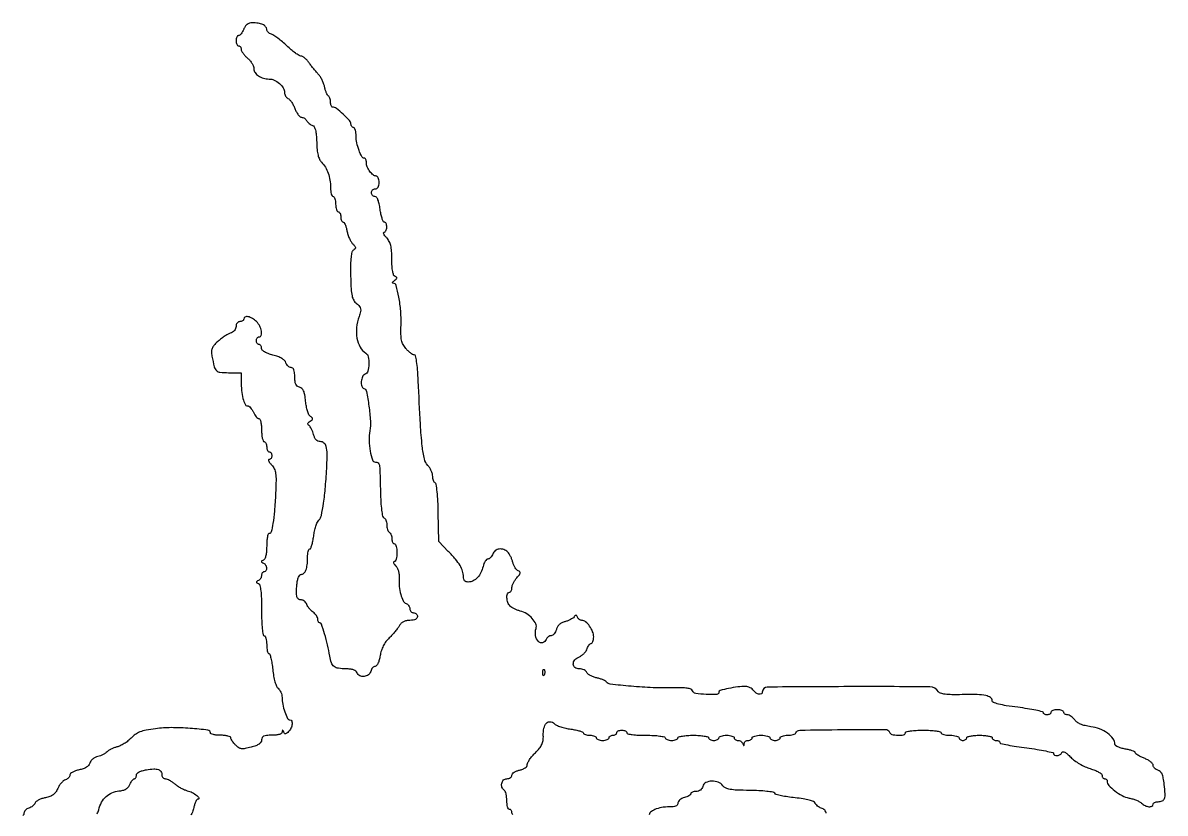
# Model space of a CAD drawing. Extents: x 0 to 595, y 0 to 619.
# Drawn here: x 147.6 to 594.7, y 309.5 to 619 of the extents above; entities that cross this region are included whole.
import ezdxf

# ---------------------------------------------------------------- set-up
doc = ezdxf.new("R2010")
doc.units = 0

msp = doc.modelspace()

# ---------------------------------------------------------------- linework, layer by layer
for points in [[(339.289491, 308.963733, -0.216585), (339, 309.600694, 0.069753), (338.925027, 310.135497, 0.08569), (338.70625, 310.588954, 0.100081), (338.381338, 310.892135, 0.138708), (338, 311, -0.275259), (337.614478, 311.229636, -0.053437), (337.29375, 312.010789, -0.043243), (337.072564, 313.122516, -0.027497), (337, 314.440983, 0.026918), (336.926586, 315.803639, 0.033489), (336.70625, 317.052725, 0.035556), (336.386693, 318.04134, 0.159713), (336, 318.5, -0.172127), (335.096176, 319.626156, -0.139409), (335.005255, 321.182221, -0.14748), (335.74068, 322.492312, -0.193987), (337, 323, 0.066978), (337.76451, 323.102873, 0.083889), (338.4125, 323.403906, 0.099491), (338.845853, 323.850654, 0.143944), (339, 324.375, -0.183021), (339.216014, 324.945366, -0.066225), (339.88125, 325.522344, -0.054647), (340.851844, 326.019073, -0.041636), (342, 326.35, 0.041467), (343.216462, 326.700171, 0.065235), (344.172597, 327.214411, 0.083887), (344.787488, 327.836379, 0.154281), (345, 328.508704, -0.123205), (345.1999, 329.307638, -0.027111), (345.938171, 330.526629, -0.026641), (346.971206, 331.879796, -0.022868), (348.193774, 333.18942, 0.028223), (349.753692, 334.896686, 0.061917), (350.69247, 336.39332, 0.070146), (351.168047, 337.950098, 0.046223), (351.288054, 339.821425, -0.057583), (351.54457, 342.772651, -0.132186), (352.536112, 344.75109, -0.235592), (353.974414, 345.326594, -0.177651), (355.542643, 344.600215, 0.089572), (356.462679, 343.961649, 0.025423), (358.088358, 343.317548, 0.02474), (360.031693, 342.7652, 0.023897), (362.042643, 342.399955, -0.016215), (363.942655, 342.084922, -0.025605), (365.543776, 341.679608, -0.023092), (366.749232, 341.245977, -0.303678), (367, 340.871169, 0.248135), (367.176864, 340.536727, 0.065743), (367.734375, 340.255906, 0.050786), (368.542367, 340.063458, 0.033097), (369.5, 340, -0.038131), (370.457356, 339.926884, -0.057076), (371.265625, 339.70625, -0.074992), (371.817169, 339.382936, -0.226478), (372, 339, 0.226478), (372.182831, 338.617064, 0.074992), (372.734375, 338.29375, 0.057076), (373.542644, 338.073116, 0.038131), (374.5, 338, 0.038131), (375.457356, 338.073116, 0.057076), (376.265625, 338.29375, 0.074992), (376.817169, 338.617064, 0.226478), (377, 339, -0.148195), (377.115568, 339.381354, -0.098894), (377.440625, 339.70625, -0.082425), (377.926543, 339.925306, -0.064853), (378.5, 340, 0.064853), (379.073457, 340.074694, 0.082425), (379.559375, 340.29375, 0.098894), (379.884432, 340.618646, 0.148195), (380, 341, -0.191087), (380.151477, 341.381882, -0.088204), (380.5875, 341.70625, -0.068025), (381.234582, 341.926307, -0.048028), (382, 342, -0.048028), (382.765418, 341.926307, -0.068025), (383.4125, 341.70625, -0.088204), (383.848523, 341.381882, -0.191087), (384, 341, 0.354925), (384.332853, 340.590162, 0.018508), (386.125, 340.283333, 0.02162), (388.522473, 340.068623, 0.011522), (391.5, 340, -0.011522), (394.477527, 339.931377, -0.02162), (396.875, 339.716667, -0.018508), (398.667147, 339.409838, -0.354925), (399, 339, 0.226478), (399.182831, 338.617064, 0.074992), (399.734375, 338.29375, 0.057076), (400.542644, 338.073116, 0.038131), (401.5, 338, 0.038131), (402.457356, 338.073116, 0.057076), (403.265625, 338.29375, 0.074992), (403.817169, 338.617064, 0.226478), (404, 339, -0.339565), (404.303225, 339.395008, -0.024068), (405.75, 339.708333, -0.025878), (407.683687, 339.928566, -0.015416), (410, 340, -0.015416), (412.316313, 339.928566, -0.025878), (414.25, 339.708333, -0.024068), (415.696775, 339.395008, -0.339565), (416, 339, 0.191087), (416.151477, 338.618118, 0.088204), (416.5875, 338.29375, 0.068025), (417.234582, 338.073693, 0.048028), (418, 338, 0.048028), (418.765418, 338.073693, 0.068025), (419.4125, 338.29375, 0.088204), (419.848523, 338.618118, 0.191087), (420, 339, -0.254951), (420.209557, 339.384262, -0.06271), (420.88125, 339.70625, -0.048861), (421.850749, 339.927234, -0.031626), (423, 340, -0.031626), (424.149251, 339.927234, -0.048861), (425.11875, 339.70625, -0.06271), (425.790443, 339.384262, -0.254951), (426, 339, 0.140362), (426.109202, 338.618662, 0.099913), (426.416146, 338.29375, 0.085122), (426.8752, 338.074923, 0.068857), (427.416667, 338, -0.080074), (427.995939, 337.906632, -0.064399), (428.565351, 337.632813, -0.065245), (429.039141, 337.227909, -0.087674), (429.337719, 336.75, 0.009076), (429.617987, 336.090194, 0.295955), (429.757018, 336, 0.382689), (429.864758, 336.096611, 0.011437), (429.921053, 336.75, -0.116386), (430.065889, 337.226981, -0.093931), (430.417434, 337.632812, -0.086824), (430.921074, 337.905619, -0.080979), (431.5, 338, 0.064853), (432.073457, 338.074694, 0.082425), (432.559375, 338.29375, 0.098894), (432.884432, 338.618646, 0.148195), (433, 339, -0.277684), (433.232098, 339.385692, -0.052312), (434.028125, 339.70625, -0.042582), (435.158889, 339.927458, -0.027026), (436.5, 340, -0.027026), (437.841111, 339.927458, -0.042582), (438.971875, 339.70625, -0.052312), (439.767902, 339.385692, -0.277684), (440, 339, 0.191087), (440.151477, 338.618118, 0.088204), (440.5875, 338.29375, 0.068025), (441.234582, 338.073693, 0.048028), (442, 338, 0.048028), (442.765418, 338.073693, 0.068025), (443.4125, 338.29375, 0.088204), (443.848523, 338.618118, 0.191087), (444, 339, -0.250638), (444.205409, 339.38403, -0.064635), (444.856771, 339.70625, -0.050076), (445.799395, 339.927186, -0.032551), (446.916667, 340, 0.029779), (448.057815, 340.068026, 0.039806), (449.074479, 340.272687, 0.044727), (449.846509, 340.570014, 0.194665), (450.166667, 340.928297, -0.31175), (451.670363, 342.005554, -0.002114), (468.474136, 342.224375, -0.002086), (485.289611, 342.302078, -0.322945), (486.749991, 341.25, 0.255647), (487.701388, 340.366403, 0.052026), (490.05963, 340.024602, 0.055646), (492.32238, 340.185981, 0.361751), (493, 341, -0.350432), (493.323933, 341.405433, -0.020168), (495, 341.714286, -0.022889), (497.243014, 341.930567, -0.01259), (500, 342, -0.01259), (502.756986, 341.930567, -0.022889), (505, 341.714286, -0.020168), (506.676067, 341.405433, -0.350432), (507, 341, 0.277684), (507.232098, 340.614308, 0.052312), (508.028125, 340.29375, 0.042582), (509.158889, 340.072542, 0.027026), (510.5, 340, -0.027026), (511.841111, 339.927458, -0.042582), (512.971875, 339.70625, -0.052312), (513.767902, 339.385692, -0.277684), (514, 339, 0.148195), (514.115568, 338.618646, 0.098894), (514.440625, 338.29375, 0.082425), (514.926543, 338.074694, 0.064853), (515.5, 338, 0.064853), (516.073457, 338.074694, 0.082425), (516.559375, 338.29375, 0.098894), (516.884432, 338.618646, 0.148195), (517, 339, -0.322437), (517.280551, 339.389817, -0.031449), (518.46875, 339.70625, -0.03053), (520.083446, 339.927795, -0.01883), (522, 340, -0.01883), (523.916554, 339.927795, -0.03053), (525.53125, 339.70625, -0.031449), (526.719449, 339.389817, -0.322437), (527, 339, 0.148195), (527.115568, 338.618646, 0.098894), (527.440625, 338.29375, 0.082425), (527.926543, 338.074694, 0.064853), (528.5, 338, -0.051999), (529.073919, 337.940152, -0.071891), (529.559375, 337.762206, -0.091873), (529.885564, 337.499447, -0.179247), (530, 337.190489, 0.350362), (530.288853, 336.82887, 0.005358), (533.084375, 336.226905, 0.011642), (536.474348, 335.616698, 0.007111), (540.5, 335.04696, -0.007523), (544.525606, 334.473838, -0.012301), (547.915625, 333.853222, -0.005961), (550.697128, 333.238258, -0.348481), (551, 332.856471, 0.290541), (551.420501, 332.193907, 0.140753), (552.452355, 332.027281, 0.108693), (553.617035, 332.434174, 0.171177), (554.27553, 333.25, -0.312349), (554.683224, 333.544322, -0.128739), (555.379966, 333.376563, -0.058155), (556.39842, 332.666973, -0.019003), (557.724035, 331.400187, 0.043446), (559.209642, 330.113229, 0.024477), (561.208721, 328.808946, 0.024271), (563.370929, 327.681588, 0.03626), (565.365172, 326.931871, -0.023847), (567.140471, 326.314268, -0.034251), (568.638519, 325.588872, -0.036605), (569.717803, 324.862156, -0.230195), (570, 324.281685, 0.076477), (570.075336, 323.792024, 0.089551), (570.29375, 323.376495, 0.100755), (570.618635, 323.098713, 0.127323), (571, 323, -0.094386), (571.38171, 322.927296, -0.09673), (571.70625, 322.719602, -0.098961), (571.923492, 322.409682, -0.103894), (572, 322.045455, 0.189145), (572.658525, 320.366943, 0.041049), (574.998789, 318.22579, 0.042511), (577.887321, 316.358097, 0.076035), (580.549242, 315.424784, -0.026994), (582.009101, 315.068429, -0.024999), (583.460877, 314.549351, -0.025836), (584.705162, 313.955902, -0.072303), (585.477639, 313.379504, 0.086763), (586.79616, 312.453431, 0.089108), (588.338503, 312.04071, 0.131513), (589.526433, 312.254183, 0.29066), (590, 313, -0.186414), (590.147465, 313.381787, -0.089706), (590.570164, 313.70625, -0.069539), (591.198222, 313.926216, -0.049547), (591.940983, 314, 0.098344), (593.561722, 314.321893, 0.212675), (594.418826, 315.224447, 0.10048), (594.674133, 317.033748, 0.014446), (594.340465, 320.773121, 0.01755), (593.957703, 323.255554, 0.057715), (593.463215, 324.835151, 0.094818), (592.789547, 325.803644, 0.130277), (591.870512, 326.323611, -0.066167), (591.155463, 326.615798, -0.068139), (590.549463, 327.082371, -0.075117), (590.140171, 327.645325, -0.120249), (590, 328.219734, 0.179432), (589.764743, 328.854187, 0.047368), (588.971875, 329.616814, 0.041846), (587.839815, 330.370944, 0.032535), (586.5, 331, -0.018561), (585.159172, 331.584405, -0.026968), (584.028125, 332.205339, -0.025505), (583.190352, 332.787129, -0.232247), (583, 333.174829, 0.286115), (582.783275, 333.522562, 0.027583), (581.825, 333.928804, 0.028472), (580.53288, 334.312819, 0.01835), (579, 334.615991, -0.027943), (577.467859, 334.949668, -0.041069), (576.175, 335.425118, -0.047919), (575.261375, 335.960743, -0.240686), (575, 336.472269, 0.161865), (574.274777, 338.653781, 0.074151), (572.119403, 340.78973, 0.064556), (569.04431, 342.485301, 0.061781), (565.592422, 343.37249, -0.024344), (563.356389, 343.772092, -0.042416), (561.563777, 344.346916, -0.052525), (560.203691, 345.090005, -0.088931), (559.285718, 346.002468, 0.043899), (558.643637, 346.766702, 0.042958), (557.873617, 347.413225, 0.046295), (557.096562, 347.858189, 0.107291), (556.443296, 348, -0.067526), (555.891607, 348.074848, -0.084255), (555.423968, 348.29375, -0.099624), (555.111246, 348.618659, -0.142884), (555, 349, 0.226478), (554.817169, 349.382936, 0.074992), (554.265625, 349.70625, 0.057076), (553.457356, 349.926884, 0.038131), (552.5, 350, 0.038131), (551.542644, 349.926884, 0.057076), (550.734375, 349.70625, 0.074992), (550.182831, 349.382936, 0.226478), (550, 349, -0.148195), (549.884432, 348.618646, -0.098894), (549.559375, 348.29375, -0.082425), (549.073457, 348.074694, -0.064853), (548.5, 348, -0.053928), (547.926151, 348.062074, -0.073663), (547.440625, 348.246249, -0.093367), (547.114735, 348.51842, -0.173919), (547, 348.838295, 0.347418), (546.704934, 349.211696, 0.006275), (544.0625, 349.804693, 0.012632), (540.833887, 350.402027, 0.007731), (537, 350.950981, -0.007789), (532.504092, 351.595255, -0.023057), (529.45147, 352.226826, -0.02754), (527.4482, 352.857917, -0.312226), (527, 353.505697, 0.248022), (526.339161, 354.755967, 0.099684), (524.503024, 355.531458, 0.045369), (521.113873, 355.906583, 0.009814), (515.213318, 355.906172, -0.008748), (511.241815, 355.897423, -0.026802), (508.557249, 356.082635, -0.037793), (506.774061, 356.440435, -0.188084), (505.973092, 357.043538, 0.258211), (502.527065, 358.979431, 0.002181), (470.844106, 359.045783, 0.001878), (438.947382, 358.853671, 0.411352), (437, 356.887153, -0.259809), (436.622163, 356.209092, -0.188331), (435.75425, 356.049598, -0.108727), (434.59279, 356.550493, -0.079079), (433.59092, 357.544772, 0.070746), (433.012934, 358.137713, 0.047593), (432.211341, 358.642283, 0.04732), (431.321937, 358.989418, 0.066686), (430.480677, 359.111724, 0.034107), (427.384503, 358.935079, 0.021426), (423.808682, 358.328537, 0.01253), (420.512921, 357.536221, 0.339681), (420, 356.868331, -0.400916), (419.148561, 355.977142, -0.023789), (415.062889, 355.985135, -0.023963), (410.921274, 356.389984, -0.271122), (409.684568, 357.379619, 0.207864), (409.047415, 358.028474, 0.058443), (407.647613, 358.412648, 0.034585), (405.394989, 358.597685, 0.009457), (401.827579, 358.575935, -0.016739), (394.231577, 358.640227, -0.01161), (385.662514, 359.199351, -0.004748), (377.44377, 360.006306, -0.227523), (376.068933, 360.858324, 0.128809), (375.648013, 361.247331, 0.024255), (374.692588, 361.698656, 0.024493), (373.494272, 362.127718, 0.020294), (372.18243, 362.468664, -0.0341), (370.87305, 362.847827, -0.038434), (369.680943, 363.390039, -0.041861), (368.758525, 364.004139, -0.134133), (368.325442, 364.594296, 0.126128), (367.943396, 365.132466, 0.063968), (367.24153, 365.587074, 0.05733), (366.34831, 365.89549, 0.054537), (365.393011, 366, -0.150737), (363.677571, 366.529185, -0.249118), (362.989024, 367.83876, -0.18628), (363.631669, 369.48307, -0.10093), (365.413265, 370.778527, 0.052542), (366.385051, 371.3512, 0.040735), (367.309782, 372.160496, 0.041884), (368.055102, 373.069591, 0.074054), (368.480653, 373.939042, -0.038536), (368.799698, 374.727815, -0.048718), (369.216582, 375.394594, -0.056916), (369.663241, 375.855385, -0.173526), (370.067388, 376, 0.236786), (370.424916, 376.179372, 0.070673), (370.726045, 376.731017, 0.054048), (370.931938, 377.535453, 0.035659), (371, 378.488569, 0.095719), (370.598235, 380.568021, 0.059396), (369.401648, 382.756464, 0.061943), (367.841151, 384.456106, 0.177924), (366.361092, 385, -0.093378), (365.866577, 385.093166, -0.065377), (365.368539, 385.367188, -0.063344), (364.942575, 385.772113, -0.074822), (364.659464, 386.25, 0.046698), (364.371409, 386.80494, 0.239352), (364.080881, 386.974703, 0.216797), (363.750739, 386.847399, 0.038912), (363.316114, 386.329284, -0.088146), (362.807804, 385.831681, -0.030052), (361.918158, 385.299814, -0.028789), (360.844847, 384.818979, -0.029438), (359.731278, 384.468691, 0.056077), (358.529125, 384.01902, 0.068501), (357.543727, 383.335038, 0.072282), (356.819501, 382.444797, 0.073309), (356.382887, 381.389407, -0.052794), (356.047842, 380.475507, -0.061473), (355.541347, 379.701888, -0.071534), (354.948992, 379.176559, -0.146708), (354.360207, 379, 0.09451), (353.773203, 378.888044, 0.066829), (353.186146, 378.559375, 0.064689), (352.688034, 378.073425, 0.075682), (352.361626, 377.5, -0.233368), (351.00043, 376.242401, -0.287316), (349.366853, 376.698429, -0.144947), (348.237847, 379.028989, -0.118186), (348.438237, 381.805401, 0.183929), (348.33396, 383.650362, 0.079109), (346.965306, 385.747874, 0.069735), (344.769684, 387.580478, 0.077749), (342.232226, 388.656563, -0.028393), (341.101352, 389.009701, -0.023754), (339.946483, 389.507456, -0.024416), (338.93266, 390.06562, -0.058393), (338.259903, 390.59724, -0.113717), (337.395564, 391.979143, -0.071222), (337.033208, 393.860507, -0.088441), (337.237092, 395.440228, -0.327515), (338, 396, 0.175783), (338.381605, 396.138437, 0.092856), (338.70625, 396.53211, 0.073041), (338.925994, 397.118414, 0.053242), (339, 397.811439, -0.080974), (339.137471, 398.65473, -0.035138), (339.574361, 399.707271, -0.033597), (340.206993, 400.78489, -0.038019), (340.955271, 401.721614, 0.01757), (341.93901, 402.854873, 0.121117), (342.249678, 403.51702, 0.261014), (342.097943, 403.985855, 0.095477), (341.48507, 404.367356, -0.115407), (340.888515, 404.772166, -0.044283), (340.273156, 405.57116, -0.040862), (339.733735, 406.592044, -0.039649), (339.361131, 407.697277, 0.027751), (339.001195, 408.855141, 0.023559), (338.497741, 410.032809, 0.024227), (337.935564, 411.062991, 0.059423), (337.40276, 411.740097, 0.111475), (335.823894, 412.737383, 0.117046), (333.998651, 412.935834, 0.130354), (332.422352, 412.298959, 0.156315), (331.5, 411, -0.055553), (331.159973, 410.235144, -0.060441), (330.667579, 409.5875, -0.068373), (330.104838, 409.14761, -0.132503), (329.557612, 409, 0.184209), (329.014823, 408.793003, 0.065811), (328.464943, 408.154157, 0.054295), (327.990821, 407.222584, 0.041248), (327.674107, 406.120536, -0.063497), (326.865221, 403.713706, -0.075835), (325.510539, 401.743842, -0.085907), (323.793934, 400.450759, -0.119109), (321.928571, 400, -0.078448), (321.08922, 400.132506, -0.127325), (320.483399, 400.517781, -0.121213), (320.121743, 401.164608, -0.067244), (320, 402.065741, 0.076231), (319.667712, 404.232546, 0.057871), (318.686357, 406.430375, 0.042069), (316.911749, 408.917979, 0.01667), (314.087548, 412.029225), (310.329249, 415.901896), (310.152383, 427.200948, 0.007793), (310.013756, 431.637236, 0.013241), (309.741839, 435.339957, 0.007425), (309.397005, 438.334853, 0.286431), (308.987759, 438.833333, -0.162003), (308.608673, 439.119535, -0.058779), (308.290154, 439.723256, -0.050589), (308.072918, 440.517564, -0.041491), (308, 441.394772, 0.068916), (307.861024, 442.398286, 0.036768), (307.432125, 443.577914, 0.035772), (306.806784, 444.739808, 0.046224), (306.066807, 445.697916, -0.133192), (304.738756, 448.216809, -0.027003), (303.8944, 453.244776, -0.014535), (303.183347, 461.759223, -0.002225), (302.336494, 478.75, 0.007313), (302.064745, 483.275453, 0.020516), (301.698544, 486.428337, 0.0216), (301.264294, 488.572222, 0.344692), (300.717498, 489, -0.131455), (300.13794, 489.155051, -0.030307), (299.286416, 489.717109, -0.02928), (298.353765, 490.506752, -0.024966), (297.465994, 491.441221, -0.057588), (296.399664, 493.017379, -0.069687), (295.803671, 494.698969, -0.046301), (295.554902, 496.973775, -0.012016), (295.583077, 500.660736, 0.027051), (295.459867, 506.156234, 0.027265), (294.743595, 511.591688, 0.021368), (293.695643, 516.102542, 0.332691), (292.513349, 517.015313, -0.202769), (292.27454, 517.120593, -0.303911), (292.238296, 517.337743, -0.102795), (292.488522, 517.681243, -0.030211), (293, 518.091444, 0.02856), (293.686265, 518.63811, 0.172412), (293.901057, 519.031686, 0.274217), (293.771084, 519.35979, 0.068328), (293.25, 519.659464, -0.212438), (292.703481, 520.226835, -0.041155), (292.320535, 521.633667, -0.03197), (292.075853, 523.67005, -0.013917), (292, 526.394772, 0.014761), (291.90475, 529.620519, 0.044688), (291.580305, 531.791384, 0.0635), (290.962415, 533.410793, 0.064763), (289.961045, 534.811439, -0.024038), (289.249712, 535.652616, -0.056384), (288.826226, 536.35711, -0.130554), (288.749512, 536.80683, -0.387895), (288.961045, 537, 0.185131), (289.357679, 537.15207, 0.090107), (289.694807, 537.5875, 0.069958), (289.923315, 538.234676, 0.049975), (290, 539, 0.046312), (289.928944, 539.765501, 0.066262), (289.716368, 540.4125, 0.08635), (289.403293, 540.849142, 0.196594), (289.034443, 541, -0.295374), (288.621563, 541.267222, -0.026767), (288.157681, 542.46875, -0.027942), (287.729684, 544.083776, -0.017827), (287.405612, 546, 0.018729), (287.035744, 548.163285, 0.04494), (286.560754, 549.717437, 0.067368), (286.003476, 550.688573, 0.232904), (285.371169, 551, -0.108596), (284.848049, 551.114974, -0.099716), (284.402781, 551.440625, -0.095434), (284.104201, 551.927331, -0.090237), (284, 552.5, -0.099038), (284.114514, 553.072457, -0.097945), (284.440625, 553.559375, -0.097945), (284.927543, 553.885486, -0.099038), (285.5, 554, 0.140575), (286.11998, 554.177821, 0.118484), (286.6, 554.666667, 0.088208), (286.90137, 555.456621, 0.04716), (287, 556.5, 0.043643), (286.916304, 557.457036, 0.063407), (286.665196, 558.265625, 0.083119), (286.295907, 558.812887, 0.205661), (285.860243, 559, -0.177277), (284.666565, 559.436956, -0.059798), (283.384454, 560.814515, -0.057721), (282.385563, 562.580514, -0.095608), (282.031803, 564.25, 0.040858), (281.964629, 564.920569, 0.059313), (281.78903, 565.488229, 0.076976), (281.539381, 565.875889, 0.211733), (281.25, 566.007802, -0.273999), (280.246351, 566.616636, -0.033218), (279.139895, 569.066346, -0.037012), (278.284373, 571.999071, -0.052511), (278, 574.699365, 0.028689), (277.92738, 575.96398, 0.044895), (277.70625, 577.030438, 0.05622), (277.385117, 577.776425, 0.269228), (277, 578, -0.134453), (276.618658, 578.104433, -0.100435), (276.29375, 578.398021, -0.087145), (276.075105, 578.837181, -0.072148), (276, 579.354965, 0.189967), (275.472697, 580.692761, 0.018512), (272.960632, 583.192085, 0.01932), (270.269504, 585.492123, 0.168716), (268.807222, 586, -0.220286), (268.498292, 586.143047, -0.0775), (268.237121, 586.570164, -0.058928), (268.059092, 587.197768, -0.039692), (268, 587.940983, 0.04108), (267.935606, 588.723415, 0.043419), (267.744191, 589.469901, 0.047577), (267.463637, 590.077019, 0.122929), (267.129162, 590.420174, -0.129277), (266.754693, 590.81409, -0.02712), (266.338496, 591.678466, -0.026747), (265.953252, 592.763975, -0.022542), (265.660412, 593.947941, 0.03782), (265.301432, 595.230053, 0.026493), (264.714894, 596.611256, 0.026847), (264.007262, 597.881594, 0.04924), (263.28125, 598.816443, -0.013059), (262.464095, 599.72479, -0.006384), (261.468033, 600.922561, -0.006329), (260.463473, 602.195012, -0.009122), (259.609927, 603.347693, 0.030297), (258.789501, 604.362826, 0.034921), (257.887954, 605.220885, 0.037455), (257.035559, 605.824283, 0.136112), (256.402034, 606, -0.140604), (255.664309, 606.211638, -0.016855), (254.24343, 607.168067, -0.01901), (252.601239, 608.453619, -0.01456), (250.904151, 609.976398, 0.01343), (249.167228, 611.542017, 0.014859), (247.405007, 612.958332, 0.014339), (245.836912, 614.074515, 0.070768), (244.862044, 614.543785, -0.060405), (244.15007, 614.868586, -0.062878), (243.546976, 615.350574, -0.069898), (243.138273, 615.909488, -0.123578), (243, 616.460399, 0.186181), (242.599191, 617.499485, 0.102654), (241.483274, 618.312967, 0.070344), (239.70903, 618.832516, 0.036118), (237.393462, 619, 0.066258), (236.242393, 618.846792, 0.092839), (235.310544, 618.396894, 0.088453), (234.573749, 617.62077, 0.054965), (234, 616.5, -0.033464), (233.560849, 615.543021, -0.042913), (233.02769, 614.734375, -0.048871), (232.483781, 614.169328, -0.17856), (232.024751, 614, 0.18727), (231.633497, 613.848134, 0.089436), (231.301021, 613.4125, 0.069261), (231.075593, 612.765358, 0.049264), (231, 612, 0.048028), (231.073693, 611.234582, 0.068025), (231.29375, 610.5875, 0.088204), (231.618118, 610.151477, 0.191087), (232, 610, -0.131032), (232.381351, 609.898315, -0.100633), (232.70625, 609.612349, -0.088305), (232.924786, 609.184572, -0.074172), (233, 608.680335, 0.123354), (233.163198, 608.028901, 0.032564), (233.734375, 607.109792, 0.031006), (234.543134, 606.116062, 0.027499), (235.5, 605.186949, -0.040241), (236.456599, 604.209577, -0.037896), (237.265625, 603.07265, -0.040234), (237.824096, 601.951883, -0.095755), (238, 601.041797, 0.148608), (238.461743, 599.522551, 0.095756), (239.767035, 598.205842, 0.081356), (241.69266, 597.307589, 0.068636), (243.922828, 597, -0.109754), (245.933715, 596.553213, -0.069004), (247.962303, 595.238441, -0.071217), (249.487348, 593.484694, -0.144382), (250, 591.746374, 0.067705), (250.099272, 591.01661, 0.062618), (250.390596, 590.318781, 0.066657), (250.821173, 589.756675, 0.104782), (251.32969, 589.426981, -0.122332), (251.931019, 589.006823, -0.030603), (252.667389, 588.050722, -0.029421), (253.399129, 586.819631, -0.025892), (254.016336, 585.458365, 0.029586), (254.628507, 584.134284, 0.039078), (255.345888, 583.015895, 0.043559), (256.060307, 582.226392, 0.189267), (256.636956, 582, -0.090842), (257.179428, 581.900622, -0.05459), (257.764328, 581.602449, -0.052298), (258.300637, 581.164288, -0.061975), (258.70031, 580.646633, 0.05389), (259.112634, 580.09442, 0.035713), (259.691836, 579.554455, 0.035838), (260.338027, 579.105398, 0.056656), (260.952748, 578.829051, -0.192612), (261.632104, 578.268524, -0.065048), (262.105377, 577.050013, -0.040408), (262.415563, 575.125279, -0.013133), (262.567568, 572.246169, 0.016315), (262.738721, 569.353969, 0.035967), (263.099073, 567.171536, 0.048074), (263.658165, 565.547834, 0.089666), (264.448569, 564.408574, -0.059981), (265.970052, 562.470588, -0.050964), (267.087986, 560.119913, -0.047268), (267.77116, 557.417514, -0.038306), (268, 554.4349, 0.027547), (268.072566, 553.118767, 0.043312), (268.29375, 552.009002, 0.053554), (268.614496, 551.229379, 0.275005), (269, 551, -0.254951), (269.384262, 550.790443, -0.06271), (269.70625, 550.11875, -0.048861), (269.927234, 549.149251, -0.031626), (270, 548, 0.031626), (270.072766, 546.850749, 0.048861), (270.29375, 545.88125, 0.06271), (270.615738, 545.209557, 0.254951), (271, 545, -0.191087), (271.381882, 544.848523, -0.088204), (271.70625, 544.4125, -0.068025), (271.926307, 543.765418, -0.048028), (272, 543, 0.0425), (272.065201, 542.234318, 0.062142), (272.261058, 541.5875, 0.081598), (272.5489, 541.149103, 0.209741), (272.888709, 541, -0.255886), (273.272979, 540.789562, -0.037769), (273.707466, 539.981318, -0.034823), (274.114141, 538.860719, -0.023271), (274.427992, 537.532146, 0.031931), (274.796302, 536.085414, 0.026728), (275.364185, 534.606248, 0.027569), (276.0324, 533.307345, 0.063871), (276.701462, 532.441395, -0.025622), (277.498286, 531.558436, -0.141821), (277.745524, 530.975566, -0.217897), (277.59058, 530.491325, -0.069726), (276.994765, 529.996765, 0.190047), (276.366218, 529.155386, 0.038552), (276.009662, 527.290617, 0.025966), (275.83711, 524.415301, 0.007521), (275.868339, 519.968857, 0.006672), (276.053341, 514.74638, 0.040217), (276.402631, 512.056798, 0.080132), (277.057387, 510.365975, 0.090435), (278.191098, 509.046342, -0.040575), (279.317597, 507.971872, -0.135456), (279.765809, 507.064147, -0.109636), (279.733247, 505.942358, -0.022007), (279.155345, 504.015777, 0.057674), (278.177193, 499.64586, 0.071192), (278.332104, 495.47878, 0.082251), (279.569032, 492.019869, 0.124155), (281.75, 489.70031, -0.204488), (282.754684, 488.226223, -0.05626), (282.990921, 485.366803, -0.056671), (282.58872, 482.577206, -0.241533), (281.5, 481.361626, 0.201479), (280.502747, 480.406085, 0.081879), (280.036276, 478.546123, 0.086165), (280.200894, 476.713183, 0.252034), (281.042624, 475.819125, -0.272657), (282.067738, 474.642454, -0.011257), (283.004981, 468.899986, -0.019067), (283.592146, 463.114492, -0.06073), (283.366211, 459.243326, 0.05069), (283.069141, 455.457795, 0.038625), (283.485317, 451.317835, 0.035957), (284.364895, 447.862829, 0.322983), (285.561273, 447, -0.168088), (286.58361, 446.646323, -0.185793), (287.117047, 445.750893, -0.03569), (287.329103, 443.605685, -0.001347), (287.526575, 435.542734, 0.00811), (287.688677, 431.280138, 0.018808), (287.982142, 428.09382, 0.017103), (288.363403, 425.785031, 0.269018), (288.871797, 425.209401, -0.154094), (289.304377, 424.895633, -0.061597), (289.66859, 424.251244, -0.05315), (289.916552, 423.405534, -0.044782), (290, 422.475684, 0.038918), (290.073882, 421.527908, 0.042177), (290.29375, 420.629046, 0.046287), (290.615662, 419.901776, 0.127689), (291, 419.5, -0.111412), (291.383556, 419.123976, -0.050262), (291.70625, 418.49335, -0.046318), (291.925923, 417.729296, -0.046881), (292, 416.940983, 0.049547), (292.073784, 416.198222, 0.069539), (292.29375, 415.570164, 0.089706), (292.618213, 415.147465, 0.186414), (293, 415, -0.277684), (293.385692, 414.767902, -0.052312), (293.70625, 413.971875, -0.042582), (293.927458, 412.841111, -0.027026), (294, 411.5, -0.028993), (293.922177, 410.159021, -0.045312), (293.685268, 409.028125, -0.056917), (293.341092, 408.237924, -0.267711), (292.928571, 408, 0.268253), (292.673832, 407.852734, 0.213175), (292.640779, 407.531096, 0.085249), (292.913088, 407.017785, 0.031902), (293.453413, 406.403729, -0.081028), (294.061931, 405.557982, -0.043391), (294.534798, 404.357611, -0.041169), (294.819735, 402.995726, -0.045777), (294.863318, 401.653729, 0.037976), (294.919575, 398.323338, 0.042457), (295.486649, 395.165258, 0.046141), (296.407582, 392.679074, 0.191652), (297.561107, 391.614925, -0.084199), (298.111167, 391.289368, -0.066095), (298.577325, 390.775121, -0.066209), (298.892443, 390.158079, -0.08519), (299, 389.531385, 0.096942), (299.114397, 388.946902, 0.097427), (299.440625, 388.449844, 0.098422), (299.927588, 388.117025, 0.101174), (300.5, 388, -0.099038), (301.072457, 387.885486, -0.097945), (301.559375, 387.559375, -0.097945), (301.885486, 387.072457, -0.099038), (302, 386.5, -0.151261), (301.799609, 385.852754, -0.126143), (301.255864, 385.376483, -0.08296), (300.337525, 385.089546, -0.034338), (299.035184, 385, 0.047302), (297.674219, 384.870958, 0.069729), (296.539657, 384.484495, 0.077305), (295.640203, 383.83987, 0.075961), (294.972695, 382.948981, -0.036641), (294.353394, 381.971303, -0.013547), (293.346527, 380.687246, -0.013341), (292.167766, 379.339906, -0.015658), (290.978214, 378.129615, 0.042531), (289.691354, 376.671407, 0.041022), (288.652296, 374.999439, 0.040386), (287.886617, 373.15418, 0.038527), (287.412894, 371.180634, -0.026973), (287.063928, 369.563208, -0.041249), (286.573697, 368.215534, -0.048979), (286.021872, 367.272015, -0.240404), (285.488823, 367, 0.140008), (284.96976, 366.851748, 0.072004), (284.448449, 366.4125, 0.062602), (284.003647, 365.76487, 0.055307), (283.710251, 365, -0.17326), (282.792697, 363.655621, -0.134701), (281.12463, 363.025848, -0.13952), (279.412297, 363.344592, -0.187942), (278.361626, 364.5, 0.144074), (277.878031, 365.132735, 0.07192), (276.980063, 365.609899, 0.054712), (275.719786, 365.912346, 0.030513), (274.143011, 366.015313, -0.03252), (271.087926, 366.227127, -0.131527), (269.380198, 366.940685, -0.145675), (268.353535, 368.366256, -0.043139), (267.684954, 371, 0.016137), (266.816704, 375.404169, 0.016354), (265.669454, 379.723371, 0.008483), (264.460563, 383.506524, 0.321579), (263.77264, 384, -0.180488), (263.477739, 384.110036, -0.09151), (263.226963, 384.423968, -0.071481), (263.057102, 384.891057, -0.051563), (263, 385.443296, 0.099484), (262.869949, 386.090454, 0.046774), (262.466593, 386.846468, 0.043816), (261.878854, 387.586553, 0.047108), (261.184146, 388.193296, -0.039076), (260.441048, 388.821587, -0.027869), (259.709951, 389.630218, -0.0283), (259.095986, 390.485191, -0.05234), (258.715531, 391.25, 0.067062), (258.357852, 391.919054, 0.062927), (257.829153, 392.485937, 0.067306), (257.217052, 392.869812, 0.106836), (256.614718, 393, -0.14851), (255.498518, 393.339012, -0.175625), (254.849087, 394.223465, -0.080015), (254.632681, 395.932327, -0.01534), (254.834488, 399.061642, -0.026696), (255.073611, 400.66051, -0.049497), (255.461975, 401.912651, -0.067938), (255.949873, 402.73527, -0.228822), (256.498047, 403, 0.198508), (257.572127, 403.443921, 0.10632), (258.365804, 404.668355, 0.064976), (258.850807, 406.70763, 0.025937), (259, 409.581787, -0.024064), (259.063081, 410.891743, -0.038347), (259.255906, 411.9959, -0.045002), (259.534105, 412.783628, -0.293345), (259.871169, 413, 0.303678), (260.245977, 413.250768, 0.023092), (260.679608, 414.456224, 0.025605), (261.084922, 416.057345, 0.016215), (261.399955, 417.957357, -0.021404), (261.752665, 419.955879, -0.02324), (262.267795, 421.861889, -0.023547), (262.857848, 423.441388, -0.095488), (263.430842, 424.287985, 0.145721), (264.404036, 426.086497, 0.015169), (265.255545, 430.867611, 0.015764), (265.991865, 437.276509, 0.007662), (266.548125, 445.5, 0.013325), (266.672365, 450.358077, 0.066527), (266.309171, 453.053511, 0.150353), (265.417658, 454.458998, 0.17863), (263.951664, 455, -0.103536), (263.083339, 455.181754, -0.101178), (262.352617, 455.697206, -0.082645), (261.776959, 456.557207, -0.046267), (261.36508, 457.75, 0.028211), (261.026753, 458.857727, 0.028798), (260.567798, 459.9125, 0.030064), (260.063525, 460.776911, 0.095912), (259.596028, 461.25, -0.096183), (259.204871, 461.64626, -0.206359), (259.129413, 462.060613, -0.146401), (259.382918, 462.505841, -0.043641), (260, 463, 0.028427), (260.766488, 463.576473, 0.205124), (260.968866, 463.980387, 0.232217), (260.804289, 464.373478, 0.036407), (260.113449, 464.89341, -0.144458), (259.546343, 465.551226, -0.029627), (258.992475, 466.999323, -0.028911), (258.530905, 468.820112, -0.023672), (258.244436, 470.807901, 0.017142), (257.917594, 473.306457, 0.060236), (257.46288, 474.860351, 0.101318), (256.807651, 475.803948, 0.127209), (255.880987, 476.320872, -0.102953), (254.996829, 476.759985, -0.11885), (254.415076, 477.497217, -0.080905), (254.09528, 478.652661, -0.027145), (254, 480.40638, 0.025007), (253.919091, 482.023116, 0.069949), (253.650336, 483.12289, 0.11874), (253.197193, 483.763405, 0.181635), (252.567388, 484, -0.117184), (251.974905, 484.140792, -0.070711), (251.37945, 484.555016, -0.064554), (250.871331, 485.167062, -0.064244), (250.535098, 485.889416, 0.123984), (249.993004, 486.76563, 0.05842), (248.929187, 487.579971, 0.046065), (247.408814, 488.304235, 0.026463), (245.46771, 488.903814, -0.023808), (243.598685, 489.47028, -0.046765), (242.191149, 490.124942, -0.063807), (241.288183, 490.820335, -0.199355), (241, 491.514398, 0.065511), (240.925268, 492.082327, 0.082887), (240.70625, 492.563604, 0.099094), (240.38135, 492.885525, 0.146855), (240, 493, -0.148195), (239.618646, 493.115568, -0.098894), (239.29375, 493.440625, -0.082425), (239.074694, 493.926543, -0.064853), (239, 494.5, -0.064853), (239.074694, 495.073457, -0.082425), (239.29375, 495.559375, -0.098894), (239.618646, 495.884432, -0.148195), (240, 496, 0.331944), (240.833522, 496.621889, 0.113976), (240.932371, 498.218707, 0.076625), (240.257118, 500.269386, 0.078749), (239, 502, 0.059585), (237.385376, 503.269676, 0.08771), (235.708539, 503.924629, 0.156733), (234.508462, 503.787782, 0.294691), (234, 503, -0.148195), (233.884432, 502.618646, -0.098894), (233.559375, 502.29375, -0.082425), (233.073457, 502.074694, -0.064853), (232.5, 502, 0.127982), (231.927957, 501.85114, 0.100741), (231.440625, 501.432295, 0.089331), (231.112972, 500.805749, 0.076059), (231, 500.067388, -0.098272), (230.837658, 499.24938, -0.078054), (230.367778, 498.478879, -0.07276), (229.647325, 497.844284, -0.067484), (228.757118, 497.422912, 0.049472), (227.703277, 496.96964, 0.019782), (226.358019, 496.154786, 0.019347), (224.966378, 495.15525, 0.023108), (223.73955, 494.105525, 0.029419), (222.350009, 492.637703, 0.08216), (221.629227, 491.422161, 0.094408), (221.392243, 490.141838, 0.047453), (221.557088, 488.5, 0.012068), (222.495992, 484.282263, 0.136595), (223.3301, 482.807321, 0.17508), (224.728298, 482.152558, 0.022832), (228.067388, 482), (233, 482), (233, 478.625, 0.024648), (233.180409, 474.967475, 0.038042), (233.730119, 471.851467, 0.043827), (234.518827, 469.609436, 0.294316), (235.464485, 469, -0.154796), (236.010347, 468.826857, -0.050355), (236.656819, 468.265625, -0.04459), (237.292575, 467.456723, -0.037384), (237.818046, 466.5, 0.031507), (238.329133, 465.543009, 0.039814), (238.922566, 464.734375, 0.044326), (239.508889, 464.166384, 0.171894), (239.978561, 464, -0.307983), (240.375141, 463.730122, -0.038152), (240.699952, 462.678125, -0.034418), (240.92615, 461.224725, -0.021399), (241, 459.5, 0.020945), (241.072283, 457.775243, 0.033738), (241.29375, 456.321875, 0.036969), (241.611488, 455.267028, 0.31052), (242, 455, -0.191087), (242.381882, 454.848523, -0.088204), (242.70625, 454.4125, -0.068025), (242.926307, 453.765418, -0.048028), (243, 453, 0.048028), (243.073693, 452.234582, 0.068025), (243.29375, 451.5875, 0.088204), (243.618118, 451.151477, 0.191087), (244, 451, -0.148195), (244.381354, 450.884432, -0.098894), (244.70625, 450.559375, -0.082425), (244.925306, 450.073457, -0.064853), (245, 449.5, -0.067503), (244.922238, 448.926635, -0.08424), (244.694807, 448.440625, -0.099619), (244.357241, 448.115617, -0.142928), (243.961045, 448, 0.380656), (243.747149, 447.809565, 0.135025), (243.81481, 447.369363, 0.057828), (244.225726, 446.678325, 0.024513), (244.922184, 445.853151, -0.074416), (245.977539, 444.315388, -0.078341), (246.513106, 442.562628, -0.040577), (246.669942, 439.91076, -0.006607), (246.488144, 434.755561, -0.007424), (246.044239, 427.753623, -0.021341), (245.457414, 422.920931, -0.023553), (244.763267, 419.673919, -0.340595), (243.888709, 419, 0.332807), (243.541128, 418.739828, 0.026723), (243.261058, 417.555729, 0.027711), (243.064114, 415.968068, 0.017004), (243, 414.083333, -0.020541), (242.916001, 412.039574, -0.035345), (242.65678, 410.356497, -0.041998), (242.264851, 409.122029, -0.187865), (241.75, 408.583333, 0.029131), (241.14253, 408.255505, 0.260055), (241, 408, 0.260055), (241.14253, 407.744495, 0.029131), (241.75, 407.416667, -0.151536), (242.595242, 406.648889, -0.115399), (242.970337, 405.448315, -0.151336), (242.73266, 404.420978, -0.266838), (242, 404, 0.140362), (241.618662, 403.890798, 0.099913), (241.29375, 403.583854, 0.085122), (241.074923, 403.1248, 0.068857), (241, 402.583333, -0.079041), (240.906914, 401.998166, -0.060848), (240.632812, 401.411458, -0.061238), (240.228021, 400.911833, -0.08292), (239.75, 400.583333, 0.029131), (239.14253, 400.255505, 0.260055), (239, 400, 0.260055), (239.14253, 399.744495, 0.029131), (239.75, 399.416667, -0.229784), (240.338454, 398.692602, -0.028064), (240.703782, 396.621569, -0.022364), (240.933166, 393.517737, -0.007262), (241, 388.916667, 0.008137), (241.06583, 384.871947, 0.01699), (241.27521, 381.729167, 0.012605), (241.573821, 379.366268, 0.370671), (242, 379, -0.277684), (242.385692, 378.767902, -0.052312), (242.70625, 377.971875, -0.042582), (242.927458, 376.841111, -0.027026), (243, 375.5, 0.023121), (243.06206, 374.158645, 0.03697), (243.251903, 373.028125, 0.042601), (243.525368, 372.217683, 0.298472), (243.857544, 372, -0.329235), (244.224236, 371.729189, -0.015635), (244.652847, 370.164062, -0.020537), (245.051381, 368.145857, -0.012738), (245.36075, 365.75, 0.017633), (245.72489, 363.131992, 0.027455), (246.240493, 360.913548, 0.030464), (246.847929, 359.218843, 0.132651), (247.503207, 358.389757, -0.087575), (248.076763, 357.78375, -0.047344), (248.560317, 356.874054, -0.045223), (248.889257, 355.823979, -0.053347), (249, 354.788981, 0.052453), (249.276108, 352.164273, 0.032324), (250.117976, 349.171861, 0.026189), (251.189609, 346.573968, 0.289503), (252.097825, 346, -0.30834), (252.797705, 345.523054, -0.122449), (252.957047, 344.311333, -0.08335), (252.509967, 342.752162, -0.085163), (251.580357, 341.4375, -0.027494), (250.847834, 340.781393, -0.14673), (250.355558, 340.582446, -0.243144), (249.978072, 340.735124, -0.081545), (249.659305, 341.258929, 0.009653), (249.383852, 341.904547, 0.299395), (249.243771, 341.993629, 0.377751), (249.135116, 341.894866, 0.011905), (249.078947, 341.25, -0.232012), (248.781017, 340.728482, -0.07475), (247.955246, 340.333059, -0.050649), (246.681015, 340.079859, -0.02374), (245, 340, 0.018303), (242.943262, 339.924684, 0.08729), (241.807598, 339.637912, 0.167335), (241.217833, 339.085086, 0.122131), (241, 338.206592, -0.14304), (240.744492, 337.331731, -0.097697), (240.024204, 336.578555, -0.063794), (238.772362, 335.918018, -0.024323), (236.890339, 335.316252, -0.017308), (234.544489, 334.776329, -0.080946), (233.16364, 334.734798, -0.113448), (232.078949, 335.139865, -0.050559), (230.890339, 336.109661, -0.024165), (230.16677, 336.906767, -0.027397), (229.555287, 337.738463, -0.028167), (229.120525, 338.49275, -0.117171), (229, 339, 0.295869), (228.748945, 339.387127, 0.04382), (227.825, 339.70625, 0.037669), (226.532944, 339.92761, 0.023598), (225, 340, -0.021335), (223.466907, 340.065445, -0.034321), (222.175, 340.265909, -0.037983), (221.239534, 340.553731, -0.308345), (221, 340.905221, 0.379922), (220.022606, 342.005864, 0.010174), (213.034951, 342.6938, 0.01931), (205.656378, 342.982972, 0.03289), (199.5, 342.580999, 0.013975), (195.770863, 341.983376, 0.045174), (193.359978, 341.297573, 0.062432), (191.558761, 340.331895, 0.050307), (189.902293, 338.886783, -0.036969), (188.695148, 337.775703, -0.027486), (187.215114, 336.729962, -0.028041), (185.700999, 335.894734, -0.054751), (184.402293, 335.437335, 0.028518), (183.217858, 335.088708, 0.027031), (182.058799, 334.602317, 0.028073), (181.082326, 334.059315, 0.079741), (180.5, 333.545704, -0.073312), (179.933979, 333.033464, -0.028446), (179.021038, 332.495703, -0.027419), (177.949909, 332.016565, -0.030476), (176.869492, 331.676582, 0.058934), (175.825629, 331.281683, 0.053113), (174.8623, 330.642906, 0.056434), (174.117892, 329.86966, 0.099798), (173.730402, 329.077058, -0.109366), (173.276371, 328.191245, -0.078267), (172.438843, 327.452113, -0.061496), (171.215718, 326.870273, -0.033947), (169.61091, 326.454829, 0.033334), (168.228282, 326.098708, 0.046737), (167.060705, 325.588269, 0.056131), (166.248119, 325.010986, 0.213394), (166, 324.456097, -0.117645), (165.869574, 323.90945, -0.070661), (165.485734, 323.359692, -0.064436), (164.918631, 322.890209, -0.063956), (164.249308, 322.579127, 0.096839), (163.486583, 322.162046, 0.039339), (162.634827, 321.332617, 0.037039), (161.833371, 320.269546, 0.038828), (161.211623, 319.115961, -0.051047), (160.409195, 317.710336, -0.077952), (159.427224, 316.710369, -0.073366), (158.140495, 316.020038, -0.040148), (156.409759, 315.549048, 0.033091), (155.024791, 315.193041, 0.038397), (153.768807, 314.670116, 0.04195), (152.80003, 314.069299, 0.142302), (152.355062, 313.482894, -0.08412), (152.010164, 312.899946, -0.045177), (151.413448, 312.311518, -0.043315), (150.677415, 311.806307, -0.051954), (149.907619, 311.470679, 0.058989), (149.178183, 311.140398, 0.062204), (148.560363, 310.653675, 0.069514), (148.141436, 310.091579, 0.126081), (148, 309.539601, -0.194056), (147.55951, 308.447386, -0.10875)], [(176.663438, 309.208761, 0.042697), (177.238107, 310.839078, -0.060949), (178.389463, 313.761535, -0.082096), (180.131704, 316.002368, -0.086533), (182.423114, 317.482325, -0.076438), (185.181535, 318.181535, 0.040363), (186.735232, 318.458418, 0.070324), (187.93983, 318.964106, 0.081049), (188.840833, 319.722422, 0.074134), (189.487128, 320.75, -0.02653), (189.920955, 321.611532, -0.035392), (190.408381, 322.339062, -0.038191), (190.879543, 322.857785, -0.191558), (191.237128, 323, 0.179086), (191.528283, 323.107739, 0.091919), (191.775906, 323.414805, 0.071944), (191.943597, 323.871816, 0.052056), (192, 324.412102, -0.202584), (192.265262, 325.03993, -0.072035), (193.070213, 325.623705, -0.051923), (194.323352, 326.124059, -0.027198), (195.963302, 326.4938, -0.027237), (198.803316, 326.815829, -0.09686), (200.609633, 326.571089, -0.172695), (201.617804, 325.77268, -0.14066), (202, 324.440983, 0.092358), (202.102484, 323.890898, 0.096122), (202.395678, 323.423289, 0.09935), (202.833056, 323.110348, 0.106146), (203.34699, 323, -0.098015), (204.020527, 322.866686, -0.028058), (204.984919, 322.404501, -0.027085), (206.037609, 321.748662, -0.025787), (207.031398, 320.972769, 0.031897), (208.112834, 320.149499, 0.021905), (209.432933, 319.352614, 0.022144), (210.777139, 318.69495, 0.041231), (211.924505, 318.3041, -0.056767), (213.859667, 317.577208, -0.048724), (215.691787, 316.402617, -0.120514), (216.420564, 315.470263, -0.544479), (216.116742, 315, 0.235297), (215.679616, 314.782235, 0.046871), (215.207675, 314.017212, 0.040548), (214.778212, 312.935786, 0.02789), (214.462977, 311.65434, -0.043442), (213.988043, 309.953348, -0.085231), (213.280611, 308.743614, -0.083793)], [(462, 309.472398, 0.120992), (461.858131, 310.050092, 0.070257), (461.439637, 310.633934, 0.063564), (460.821746, 311.135285, 0.061919), (460.092381, 311.470679, -0.050153), (459.324112, 311.802361, -0.042836), (458.592601, 312.295754, -0.044894), (458.002146, 312.866862, -0.086695), (457.665531, 313.429229, 0.206765), (457.052488, 314.05617, 0.032351), (455.375083, 314.619766, 0.027474), (452.983704, 315.11581, 0.012606), (449.82315, 315.510971, -0.012268), (446.969863, 315.865755, -0.017459), (444.457977, 316.331037, -0.013535), (442.438049, 316.836363, -0.185749), (441.842303, 317.279477, 0.21488), (441.201865, 317.702291, 0.011431), (438.723054, 318.04485, 0.016005), (435.628531, 318.300594, 0.010151), (432.011709, 318.409668, -0.007009), (427.117876, 318.526481, -0.034112), (424.360914, 318.820043, -0.064663), (422.652565, 319.354916, -0.127394), (421.559164, 320.25, 0.146353), (419.763817, 321.611363, 0.097803), (417.201419, 322.033155, 0.108681), (414.880477, 321.44459, 0.215797), (413.710251, 320, -0.0816), (413.350538, 319.191502, -0.08438), (412.754322, 318.551274, -0.083929), (411.977061, 318.141521, -0.079589), (411.09362, 318, 0.040675), (410.292006, 317.934681, 0.06007), (409.615001, 317.738095, 0.078994), (409.154969, 317.449511, 0.21651), (409, 317.108408, -0.208396), (408.831931, 316.722675, -0.050787), (408.265625, 316.294405, -0.043524), (407.457251, 315.894893, -0.031538), (406.5, 315.589356, 0.052514), (405.543788, 315.239404, 0.061291), (404.734375, 314.711184, 0.071387), (404.184637, 314.093964, 0.147328), (404, 313.480948, -0.141434), (403.827042, 312.881735, -0.113287), (403.349074, 312.405889, -0.08751), (402.592853, 312.101223, -0.05215), (401.625, 312, 0.031018), (398.25168, 311.790532, 0.052644), (395.50003, 311.148509, 0.068991), (393.564918, 310.160236, 0.178118), (392.682195, 308.892715, -0.107836)]]:
    msp.add_lwpolyline(points, format="xyb")
msp.add_lwpolyline([(351.683114, 363.8125, -0.054073), (351.461564, 363.395823, -0.470617), (351.279315, 363.37858, -0.168741), (351.137993, 363.670344, -0.018894), (351.078947, 364.416667, -0.028489), (351.089945, 365.112848, -0.077125), (351.200665, 365.592839, -0.208169), (351.385309, 365.77538, -0.296942), (351.604167, 365.729167, -0.126455), (351.797407, 365.402231, -0.060344), (351.876576, 364.916927, -0.05415), (351.839148, 364.359369, -0.051402)], format="xyb", close=True)

doc.saveas('drawing.dxf')
